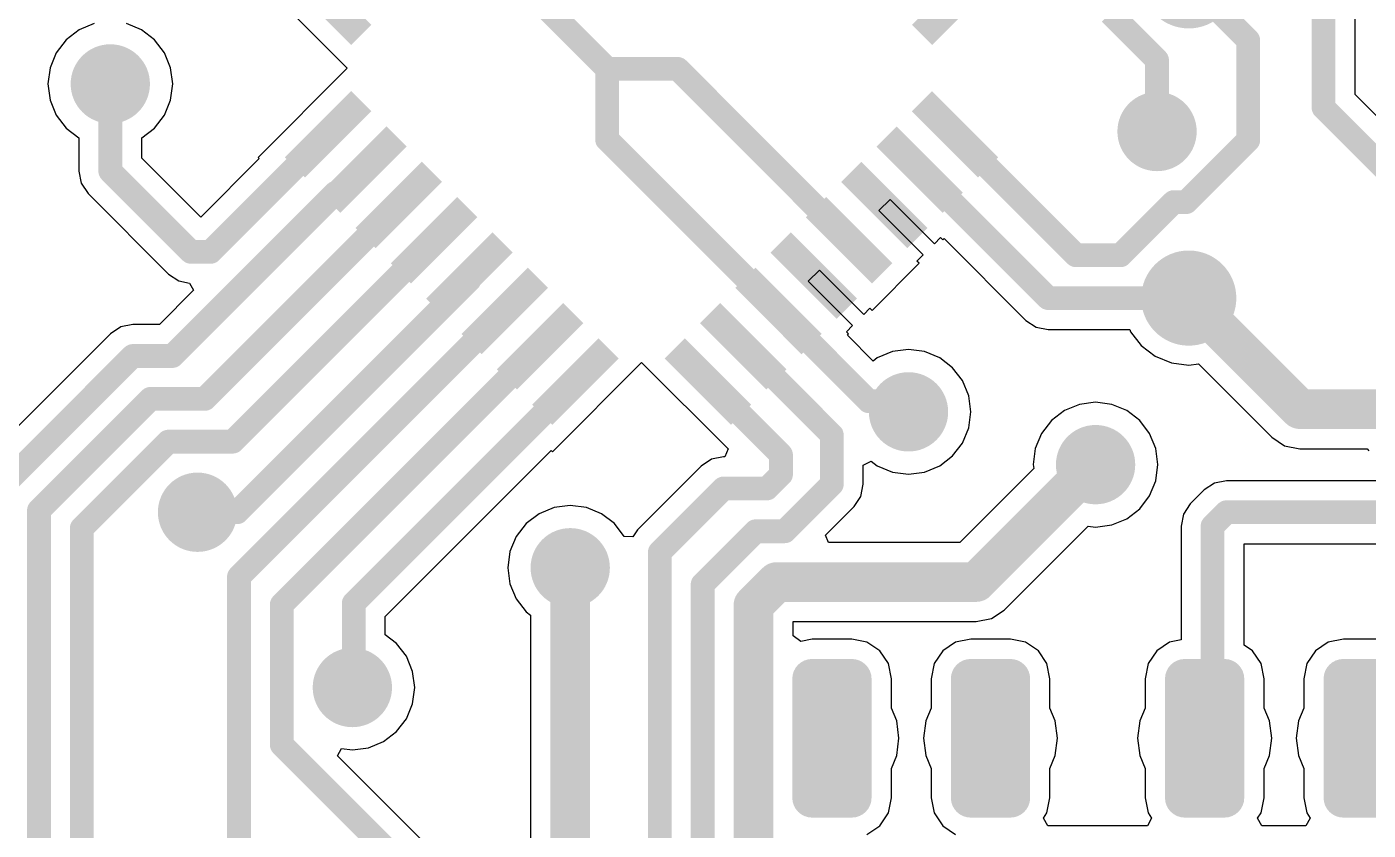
# Model space of a CAD drawing. Header units: millimetres. Extents: x 0 to 2.36, y 0 to 2.36.
# Drawn here: x 0.632 to 1.478, y 1.17 to 1.676 of the extents above; entities that cross this region are included whole.
import ezdxf

# ---------------------------------------------------------------- set-up
doc = ezdxf.new("R2010")
doc.units = ezdxf.units.MM
doc.header["$MEASUREMENT"] = 0
for name, color, linetype in [('PadHoleLayer', 156, 'Continuous'), ('TopLayer', 1, 'Continuous'), ('TopPaste', 8, 'Continuous'), ('ViaHoleLayer', 16, 'Continuous')]:
    doc.layers.add(name, color=color, linetype=linetype)

# ---------------------------------------------------------------- blocks, each defined once
blk = doc.blocks.new('JUMPER2_18')
at = {"layer": 'PadHoleLayer'}
h = blk.add_hatch(color=156, dxfattribs=at)
edge = h.paths.add_edge_path()
edge.add_arc((0, 0), 0.01693, 0, 360)
h = blk.add_hatch(color=156, dxfattribs=at)
edge = h.paths.add_edge_path()
edge.add_arc((0.1, 0), 0.01693, 0, 360)
at = {"layer": 'TopLayer'}
h = blk.add_hatch(color=1, dxfattribs=at)
edge = h.paths.add_edge_path()
edge.add_arc((-0.0125, 0.0375), 0.0125, 90, 180)
edge.add_line((-0.025, 0.0375), (-0.025, -0.0375))
edge.add_arc((-0.0125, -0.0375), 0.0125, 180, 270)
edge.add_line((-0.0125, -0.05), (0.0125, -0.05))
edge.add_arc((0.0125, -0.0375), 0.0125, 270, 360)
edge.add_line((0.025, -0.0375), (0.025, 0.0375))
edge.add_arc((0.0125, 0.0375), 0.0125, 0, 90)
edge.add_line((0.0125, 0.05), (-0.0125, 0.05))
h = blk.add_hatch(color=1, dxfattribs=at)
edge = h.paths.add_edge_path()
edge.add_arc((0.0875, 0.0375), 0.0125, 90, 180)
edge.add_line((0.075, 0.0375), (0.075, -0.0375))
edge.add_arc((0.0875, -0.0375), 0.0125, 180, 270)
edge.add_line((0.0875, -0.05), (0.1125, -0.05))
edge.add_arc((0.1125, -0.0375), 0.0125, 270, 360)
edge.add_line((0.125, -0.0375), (0.125, 0.0375))
edge.add_arc((0.1125, 0.0375), 0.0125, 0, 90)
edge.add_line((0.1125, 0.05), (0.0875, 0.05))
blk = doc.blocks.new('JUMPER2_19')
at = {"layer": 'PadHoleLayer'}
h = blk.add_hatch(color=156, dxfattribs=at)
edge = h.paths.add_edge_path()
edge.add_arc((0, 0), 0.01693, 0, 360)
h = blk.add_hatch(color=156, dxfattribs=at)
edge = h.paths.add_edge_path()
edge.add_arc((0.1, 0), 0.01693, 0, 360)
at = {"layer": 'TopLayer'}
h = blk.add_hatch(color=1, dxfattribs=at)
edge = h.paths.add_edge_path()
edge.add_arc((-0.0125, 0.0375), 0.0125, 90, 180)
edge.add_line((-0.025, 0.0375), (-0.025, -0.0375))
edge.add_arc((-0.0125, -0.0375), 0.0125, 180, 270)
edge.add_line((-0.0125, -0.05), (0.0125, -0.05))
edge.add_arc((0.0125, -0.0375), 0.0125, 270, 360)
edge.add_line((0.025, -0.0375), (0.025, 0.0375))
edge.add_arc((0.0125, 0.0375), 0.0125, 0, 90)
edge.add_line((0.0125, 0.05), (-0.0125, 0.05))
h = blk.add_hatch(color=1, dxfattribs=at)
edge = h.paths.add_edge_path()
edge.add_arc((0.0875, 0.0375), 0.0125, 90, 180)
edge.add_line((0.075, 0.0375), (0.075, -0.0375))
edge.add_arc((0.0875, -0.0375), 0.0125, 180, 270)
edge.add_line((0.0875, -0.05), (0.1125, -0.05))
edge.add_arc((0.1125, -0.0375), 0.0125, 270, 360)
edge.add_line((0.125, -0.0375), (0.125, 0.0375))
edge.add_arc((0.1125, 0.0375), 0.0125, 0, 90)
edge.add_line((0.1125, 0.05), (0.0875, 0.05))
blk = doc.blocks.new('XTAL1_21')
at = {"layer": 'PadHoleLayer'}
h = blk.add_hatch(color=156, dxfattribs=at)
edge = h.paths.add_edge_path()
edge.add_arc((0, 0), 0.011, 0, 360)
h = blk.add_hatch(color=156, dxfattribs=at)
edge = h.paths.add_edge_path()
edge.add_arc((0.2, 0), 0.011, 0, 360)
at = {"layer": 'TopLayer'}
h = blk.add_hatch(color=1, dxfattribs=at)
edge = h.paths.add_edge_path()
edge.add_arc((0, 0), 0.03, 0, 360)
h = blk.add_hatch(color=1, dxfattribs=at)
edge = h.paths.add_edge_path()
edge.add_arc((0.2, 0), 0.03, 0, 360)
blk = doc.blocks.new('QFP80P900X900X120_32N_24')
at = {"layer": 'TopLayer'}
for points in [[(-0.11924, 0.19882), (-0.10124, 0.19882), (-0.10124, 0.13976), (-0.11924, 0.13976)], [(-0.08774, 0.19882), (-0.06974, 0.19882), (-0.06974, 0.13976), (-0.08774, 0.13976)], [(-0.05624, 0.19882), (-0.03824, 0.19882), (-0.03824, 0.13976), (-0.05624, 0.13976)], [(-0.02475, 0.19882), (-0.00675, 0.19882), (-0.00675, 0.13976), (-0.02475, 0.13976)], [(0.00675, 0.19882), (0.02475, 0.19882), (0.02475, 0.13976), (0.00675, 0.13976)], [(0.03824, 0.19882), (0.05624, 0.19882), (0.05624, 0.13976), (0.03824, 0.13976)], [(0.06974, 0.19882), (0.08774, 0.19882), (0.08774, 0.13976), (0.06974, 0.13976)], [(0.10124, 0.19882), (0.11924, 0.19882), (0.11924, 0.13976), (0.10124, 0.13976)], [(-0.19882, 0.11924), (-0.13976, 0.11924), (-0.13976, 0.10124), (-0.19882, 0.10124)], [(0.13976, 0.11924), (0.19882, 0.11924), (0.19882, 0.10124), (0.13976, 0.10124)], [(-0.19882, 0.08774), (-0.13976, 0.08774), (-0.13976, 0.06974), (-0.19882, 0.06974)], [(0.13976, 0.08774), (0.19882, 0.08774), (0.19882, 0.06974), (0.13976, 0.06974)], [(-0.19882, 0.05624), (-0.13976, 0.05624), (-0.13976, 0.03824), (-0.19882, 0.03824)], [(0.13976, 0.05624), (0.19882, 0.05624), (0.19882, 0.03824), (0.13976, 0.03824)], [(-0.19882, 0.02475), (-0.13976, 0.02475), (-0.13976, 0.00675), (-0.19882, 0.00675)], [(0.13976, 0.02475), (0.19882, 0.02475), (0.19882, 0.00675), (0.13976, 0.00675)], [(-0.19882, -0.00675), (-0.13976, -0.00675), (-0.13976, -0.02475), (-0.19882, -0.02475)], [(0.13976, -0.00675), (0.19882, -0.00675), (0.19882, -0.02475), (0.13976, -0.02475)], [(-0.19882, -0.03824), (-0.13976, -0.03824), (-0.13976, -0.05624), (-0.19882, -0.05624)], [(0.13976, -0.03824), (0.19882, -0.03824), (0.19882, -0.05624), (0.13976, -0.05624)], [(-0.19882, -0.06974), (-0.13976, -0.06974), (-0.13976, -0.08774), (-0.19882, -0.08774)], [(0.13976, -0.06974), (0.19882, -0.06974), (0.19882, -0.08774), (0.13976, -0.08774)], [(-0.19882, -0.10124), (-0.13976, -0.10124), (-0.13976, -0.11924), (-0.19882, -0.11924)], [(0.13976, -0.10124), (0.19882, -0.10124), (0.19882, -0.11924), (0.13976, -0.11924)], [(-0.11924, -0.13976), (-0.10124, -0.13976), (-0.10124, -0.19882), (-0.11924, -0.19882)], [(-0.08774, -0.13976), (-0.06974, -0.13976), (-0.06974, -0.19882), (-0.08774, -0.19882)], [(-0.05624, -0.13976), (-0.03824, -0.13976), (-0.03824, -0.19882), (-0.05624, -0.19882)], [(-0.02475, -0.13976), (-0.00675, -0.13976), (-0.00675, -0.19882), (-0.02475, -0.19882)], [(0.00675, -0.13976), (0.02475, -0.13976), (0.02475, -0.19882), (0.00675, -0.19882)], [(0.03824, -0.13976), (0.05624, -0.13976), (0.05624, -0.19882), (0.03824, -0.19882)], [(0.06974, -0.13976), (0.08774, -0.13976), (0.08774, -0.19882), (0.06974, -0.19882)], [(0.10124, -0.13976), (0.11924, -0.13976), (0.11924, -0.19882), (0.10124, -0.19882)]]:
    blk.add_hatch(color=1, dxfattribs=at).paths.add_polyline_path(points)
at = {"layer": 'TopPaste'}
for points in [[(-0.11924, 0.19882), (-0.10124, 0.19882), (-0.10124, 0.13976), (-0.11924, 0.13976)], [(-0.08774, 0.19882), (-0.06974, 0.19882), (-0.06974, 0.13976), (-0.08774, 0.13976)], [(-0.05624, 0.19882), (-0.03824, 0.19882), (-0.03824, 0.13976), (-0.05624, 0.13976)], [(-0.02475, 0.19882), (-0.00675, 0.19882), (-0.00675, 0.13976), (-0.02475, 0.13976)], [(0.00675, 0.19882), (0.02475, 0.19882), (0.02475, 0.13976), (0.00675, 0.13976)], [(0.03824, 0.19882), (0.05624, 0.19882), (0.05624, 0.13976), (0.03824, 0.13976)], [(0.06974, 0.19882), (0.08774, 0.19882), (0.08774, 0.13976), (0.06974, 0.13976)], [(0.10124, 0.19882), (0.11924, 0.19882), (0.11924, 0.13976), (0.10124, 0.13976)], [(-0.19882, 0.11924), (-0.13976, 0.11924), (-0.13976, 0.10124), (-0.19882, 0.10124)], [(0.13976, 0.11924), (0.19882, 0.11924), (0.19882, 0.10124), (0.13976, 0.10124)], [(-0.19882, 0.08774), (-0.13976, 0.08774), (-0.13976, 0.06974), (-0.19882, 0.06974)], [(0.13976, 0.08774), (0.19882, 0.08774), (0.19882, 0.06974), (0.13976, 0.06974)], [(-0.19882, 0.05624), (-0.13976, 0.05624), (-0.13976, 0.03824), (-0.19882, 0.03824)], [(0.13976, 0.05624), (0.19882, 0.05624), (0.19882, 0.03824), (0.13976, 0.03824)], [(-0.19882, 0.02475), (-0.13976, 0.02475), (-0.13976, 0.00675), (-0.19882, 0.00675)], [(0.13976, 0.02475), (0.19882, 0.02475), (0.19882, 0.00675), (0.13976, 0.00675)], [(-0.19882, -0.00675), (-0.13976, -0.00675), (-0.13976, -0.02475), (-0.19882, -0.02475)], [(0.13976, -0.00675), (0.19882, -0.00675), (0.19882, -0.02475), (0.13976, -0.02475)], [(-0.19882, -0.03824), (-0.13976, -0.03824), (-0.13976, -0.05624), (-0.19882, -0.05624)], [(0.13976, -0.03824), (0.19882, -0.03824), (0.19882, -0.05624), (0.13976, -0.05624)], [(-0.19882, -0.06974), (-0.13976, -0.06974), (-0.13976, -0.08774), (-0.19882, -0.08774)], [(0.13976, -0.06974), (0.19882, -0.06974), (0.19882, -0.08774), (0.13976, -0.08774)], [(-0.19882, -0.10124), (-0.13976, -0.10124), (-0.13976, -0.11924), (-0.19882, -0.11924)], [(0.13976, -0.10124), (0.19882, -0.10124), (0.19882, -0.11924), (0.13976, -0.11924)], [(-0.11924, -0.13976), (-0.10124, -0.13976), (-0.10124, -0.19882), (-0.11924, -0.19882)], [(-0.08774, -0.13976), (-0.06974, -0.13976), (-0.06974, -0.19882), (-0.08774, -0.19882)], [(-0.05624, -0.13976), (-0.03824, -0.13976), (-0.03824, -0.19882), (-0.05624, -0.19882)], [(-0.02475, -0.13976), (-0.00675, -0.13976), (-0.00675, -0.19882), (-0.02475, -0.19882)], [(0.00675, -0.13976), (0.02475, -0.13976), (0.02475, -0.19882), (0.00675, -0.19882)], [(0.03824, -0.13976), (0.05624, -0.13976), (0.05624, -0.19882), (0.03824, -0.19882)], [(0.06974, -0.13976), (0.08774, -0.13976), (0.08774, -0.19882), (0.06974, -0.19882)], [(0.10124, -0.13976), (0.11924, -0.13976), (0.11924, -0.19882), (0.10124, -0.19882)]]:
    blk.add_hatch(color=8, dxfattribs=at).paths.add_polyline_path(points)

msp = doc.modelspace()

# ---------------------------------------------------------------- hatches: boundary and pattern name
at = {"layer": 'TopLayer'}
h = msp.add_hatch(color=1, dxfattribs=at)
edge = h.paths.add_edge_path()
edge.add_arc((0.685, 1.64), 0.025, 0, 360)
h = msp.add_hatch(color=1, dxfattribs=at)
edge = h.paths.add_edge_path()
edge.add_arc((1.345, 1.61), 0.025, 0, 360)
h = msp.add_hatch(color=1, dxfattribs=at)
edge = h.paths.add_edge_path()
edge.add_arc((1.18829, 1.43329), 0.025, 0, 360)
h = msp.add_hatch(color=1, dxfattribs=at)
edge = h.paths.add_edge_path()
edge.add_arc((1.30625, 1.4), 0.025, 0, 360)
h = msp.add_hatch(color=1, dxfattribs=at)
edge = h.paths.add_edge_path()
edge.add_arc((0.74, 1.37), 0.025, 0, 360)
h = msp.add_hatch(color=1, dxfattribs=at)
edge = h.paths.add_edge_path()
edge.add_arc((0.975, 1.335), 0.025, 0, 360)
h = msp.add_hatch(color=1, dxfattribs=at)
edge = h.paths.add_edge_path()
edge.add_arc((0.83762, 1.2595), 0.025, 0, 360)
at = {"layer": 'ViaHoleLayer'}
h = msp.add_hatch(color=16, dxfattribs=at)
edge = h.paths.add_edge_path()
edge.add_arc((0.685, 1.64), 0.014, 0, 360)
h = msp.add_hatch(color=16, dxfattribs=at)
edge = h.paths.add_edge_path()
edge.add_arc((1.345, 1.61), 0.014, 0, 360)
h = msp.add_hatch(color=16, dxfattribs=at)
edge = h.paths.add_edge_path()
edge.add_arc((1.18829, 1.43329), 0.014, 0, 360)
h = msp.add_hatch(color=16, dxfattribs=at)
edge = h.paths.add_edge_path()
edge.add_arc((1.30625, 1.4), 0.014, 0, 360)
h = msp.add_hatch(color=16, dxfattribs=at)
edge = h.paths.add_edge_path()
edge.add_arc((0.74, 1.37), 0.014, 0, 360)
h = msp.add_hatch(color=16, dxfattribs=at)
edge = h.paths.add_edge_path()
edge.add_arc((0.975, 1.335), 0.014, 0, 360)
h = msp.add_hatch(color=16, dxfattribs=at)
edge = h.paths.add_edge_path()
edge.add_arc((0.83762, 1.2595), 0.014, 0, 360)

# ---------------------------------------------------------------- linework, layer by layer
at = {"layer": 'TopLayer'}
for p, q in [((1.46988, 1.63324), (1.46988, 1.76756)), ((0.79801, 1.68639), (0.8344, 1.65)), ((0.67482, 1.678), (0.66533, 1.67407)), ((0.70467, 1.67407), (0.69518, 1.678)), ((0.65718, 1.66782), (0.65093, 1.65967)), ((0.66533, 1.67407), (0.65718, 1.66782)), ((0.71282, 1.66782), (0.70467, 1.67407)), ((0.71907, 1.65967), (0.71282, 1.66782)), ((0.65093, 1.65967), (0.647, 1.65018)), ((0.723, 1.65018), (0.71907, 1.65967)), ((0.647, 1.65018), (0.64566, 1.64)), ((0.72434, 1.64), (0.723, 1.65018)), ((0.8344, 1.65), (0.77813, 1.59373)), ((0.64566, 1.64), (0.647, 1.62982)), ((0.723, 1.62982), (0.72434, 1.64)), ((1.56906, 1.53406), (1.46988, 1.63324)), ((0.647, 1.62982), (0.65093, 1.62033)), ((0.71907, 1.62033), (0.723, 1.62982)), ((0.65093, 1.62033), (0.65718, 1.61218)), ((0.71282, 1.61218), (0.71907, 1.62033)), ((0.65718, 1.61218), (0.66512, 1.6061)), ((0.70488, 1.6061), (0.71282, 1.61218)), ((0.66512, 1.6061), (0.66512, 1.585)), ((0.70488, 1.59324), (0.70488, 1.6061)), ((0.74205, 1.55607), (0.70488, 1.59324)), ((0.77892, 1.59294), (0.74205, 1.55607)), ((0.77813, 1.59373), (0.77892, 1.59294)), ((0.66512, 1.585), (0.66663, 1.57739)), ((0.66663, 1.57739), (0.67094, 1.57094)), ((0.67094, 1.57094), (0.72178, 1.5201)), ((1.16958, 1.56016), (1.17665, 1.56723)), ((1.17665, 1.56723), (1.2046, 1.53928)), ((1.19753, 1.53221), (1.16958, 1.56016)), ((1.2046, 1.53928), (1.20849, 1.54317)), ((1.20849, 1.54317), (1.2099, 1.54176)), ((1.2099, 1.54176), (1.21069, 1.54255)), ((1.21069, 1.54255), (1.2623, 1.49094)), ((1.19364, 1.52833), (1.19753, 1.53221)), ((1.12504, 1.51562), (1.13211, 1.52269)), ((1.13211, 1.52269), (1.16006, 1.49474)), ((1.16536, 1.49721), (1.19506, 1.52691)), ((1.19506, 1.52691), (1.19364, 1.52833)), ((0.72178, 1.5201), (0.72823, 1.51579)), ((0.72823, 1.51579), (0.73496, 1.51445)), ((0.73496, 1.51445), (0.73748, 1.5099)), ((1.15299, 1.48767), (1.12504, 1.51562)), ((0.73748, 1.5099), (0.71596, 1.48838)), ((1.16006, 1.49474), (1.16394, 1.49863)), ((1.16394, 1.49863), (1.16536, 1.49721)), ((1.2623, 1.49094), (1.26875, 1.48663)), ((0.68514, 1.48256), (0.6087, 1.40612)), ((0.69159, 1.48687), (0.68514, 1.48256)), ((0.6992, 1.48838), (0.69159, 1.48687)), ((0.71596, 1.48838), (0.6992, 1.48838)), ((1.1491, 1.48378), (1.15299, 1.48767)), ((1.15051, 1.48237), (1.1491, 1.48378)), ((1.14972, 1.48158), (1.15051, 1.48237)), ((1.16598, 1.46533), (1.14972, 1.48158)), ((1.26875, 1.48663), (1.27636, 1.48512)), ((1.27636, 1.48512), (1.32777, 1.48512)), ((1.32777, 1.48512), (1.32831, 1.48382)), ((1.32831, 1.48382), (1.33505, 1.47505)), ((1.18829, 1.47263), (1.17811, 1.47128)), ((1.19847, 1.47128), (1.18829, 1.47263)), ((1.33505, 1.47505), (1.34382, 1.46831)), ((0.96373, 1.40813), (1.02, 1.4644)), ((1.02, 1.4644), (1.07452, 1.40988)), ((1.16862, 1.46735), (1.16598, 1.46533)), ((1.17811, 1.47128), (1.16862, 1.46735)), ((1.20796, 1.46735), (1.19847, 1.47128)), ((1.2161, 1.4611), (1.20796, 1.46735)), ((1.34382, 1.46831), (1.35404, 1.46408)), ((1.35404, 1.46408), (1.365, 1.46264)), ((1.365, 1.46264), (1.37122, 1.46346)), ((1.37122, 1.46346), (1.41734, 1.41734)), ((1.22236, 1.45296), (1.2161, 1.4611)), ((1.22628, 1.44347), (1.22236, 1.45296)), ((1.22763, 1.43329), (1.22628, 1.44347)), ((1.29607, 1.438), (1.28658, 1.43407)), ((1.30625, 1.43934), (1.29607, 1.438)), ((1.31643, 1.438), (1.30625, 1.43934)), ((1.32592, 1.43407), (1.31643, 1.438)), ((1.22628, 1.42311), (1.22763, 1.43329)), ((1.28658, 1.43407), (1.27843, 1.42782)), ((1.33407, 1.42782), (1.32592, 1.43407)), ((1.22236, 1.41362), (1.22628, 1.42311)), ((1.27843, 1.42782), (1.27218, 1.41967)), ((1.34032, 1.41967), (1.33407, 1.42782)), ((1.2161, 1.40547), (1.22236, 1.41362)), ((1.27218, 1.41967), (1.26825, 1.41018)), ((1.34425, 1.41018), (1.34032, 1.41967)), ((1.41734, 1.41734), (1.42544, 1.41192)), ((0.85838, 1.30437), (0.96294, 1.40892)), ((0.96294, 1.40892), (0.96373, 1.40813)), ((1.07171, 1.40488), (1.0641, 1.40337)), ((1.07245, 1.40488), (1.07171, 1.40488)), ((1.07452, 1.40988), (1.07245, 1.40488)), ((1.20796, 1.39922), (1.2161, 1.40547)), ((1.26825, 1.41018), (1.26691, 1.4)), ((1.34559, 1.4), (1.34425, 1.41018)), ((1.42544, 1.41192), (1.435, 1.41002)), ((1.435, 1.41002), (1.47753, 1.41002)), ((1.47753, 1.41002), (1.47861, 1.40861)), ((1.05765, 1.39906), (1.01744, 1.35885)), ((1.0641, 1.40337), (1.05765, 1.39906)), ((1.15979, 1.39969), (1.16479, 1.40216)), ((1.15979, 1.38762), (1.15979, 1.39969)), ((1.16479, 1.40216), (1.16862, 1.39922)), ((1.16862, 1.39922), (1.17811, 1.39529)), ((1.19847, 1.39529), (1.20796, 1.39922)), ((1.26723, 1.39756), (1.22065, 1.35098)), ((1.26691, 1.4), (1.26723, 1.39756)), ((1.34425, 1.38982), (1.34559, 1.4)), ((1.15828, 1.38002), (1.15979, 1.38762)), ((1.17811, 1.39529), (1.18829, 1.39395)), ((1.18829, 1.39395), (1.19847, 1.39529)), ((1.34032, 1.38033), (1.34425, 1.38982)), ((1.38118, 1.38837), (1.37473, 1.38406)), ((1.38879, 1.38988), (1.38118, 1.38837)), ((1.53512, 1.38988), (1.38879, 1.38988)), ((1.15397, 1.37357), (1.15828, 1.38002)), ((1.33407, 1.37218), (1.34032, 1.38033)), ((1.37473, 1.38406), (1.36594, 1.37527)), ((0.96482, 1.373), (0.95533, 1.36907)), ((0.975, 1.37434), (0.96482, 1.373)), ((0.98518, 1.373), (0.975, 1.37434)), ((0.99467, 1.36907), (0.98518, 1.373)), ((1.136, 1.3556), (1.15397, 1.37357)), ((1.32592, 1.36593), (1.33407, 1.37218)), ((1.36594, 1.37527), (1.36163, 1.36882)), ((0.94718, 1.36282), (0.94093, 1.35467)), ((0.95533, 1.36907), (0.94718, 1.36282)), ((1.00282, 1.36282), (0.99467, 1.36907)), ((1.00907, 1.35467), (1.00282, 1.36282)), ((1.30625, 1.36066), (1.31643, 1.362)), ((1.31643, 1.362), (1.32592, 1.36593)), ((1.36163, 1.36882), (1.36012, 1.36121)), ((0.94093, 1.35467), (0.937, 1.34518)), ((1.01454, 1.35451), (1.00907, 1.35467)), ((1.01744, 1.35885), (1.01454, 1.35451)), ((1.13792, 1.35098), (1.136, 1.3556)), ((1.24866, 1.30834), (1.3016, 1.36128)), ((1.3016, 1.36128), (1.30625, 1.36066)), ((1.36012, 1.36121), (1.36012, 1.28951)), ((0.937, 1.34518), (0.93566, 1.335)), ((1.22065, 1.35098), (1.13792, 1.35098)), ((1.39988, 1.28619), (1.39988, 1.35012)), ((1.39988, 1.35012), (1.54621, 1.35012)), ((0.93566, 1.335), (0.937, 1.32482)), ((0.937, 1.32482), (0.94093, 1.31533)), ((0.94093, 1.31533), (0.94718, 1.30718)), ((0.85838, 1.29272), (0.85838, 1.30437)), ((0.94718, 1.30718), (0.95002, 1.30501)), ((0.95002, 1.30501), (0.95002, 1.125)), ((1.231, 1.30102), (1.24056, 1.30292)), ((1.24056, 1.30292), (1.24866, 1.30834)), ((1.11548, 1.30101), (1.11549, 1.30102)), ((1.11548, 1.29199), (1.11548, 1.30101)), ((1.11549, 1.30102), (1.231, 1.30102)), ((0.86543, 1.28732), (0.85838, 1.29272)), ((0.87168, 1.27917), (0.86543, 1.28732)), ((1.12048, 1.28858), (1.11548, 1.29199)), ((1.1275, 1.28998), (1.12048, 1.28858)), ((1.1525, 1.28998), (1.1275, 1.28998)), ((1.16206, 1.28808), (1.1525, 1.28998)), ((1.17016, 1.28266), (1.16206, 1.28808)), ((1.21794, 1.28808), (1.20984, 1.28266)), ((1.2275, 1.28998), (1.21794, 1.28808)), ((1.2525, 1.28998), (1.2275, 1.28998)), ((1.26206, 1.28808), (1.2525, 1.28998)), ((1.27016, 1.28266), (1.26206, 1.28808)), ((1.35294, 1.28808), (1.34484, 1.28266)), ((1.36012, 1.28951), (1.35294, 1.28808)), ((1.40516, 1.28266), (1.39988, 1.28619)), ((1.45294, 1.28808), (1.44484, 1.28266)), ((1.4625, 1.28998), (1.45294, 1.28808)), ((1.4875, 1.28998), (1.4625, 1.28998)), ((0.87561, 1.26968), (0.87168, 1.27917)), ((1.17558, 1.27456), (1.17016, 1.28266)), ((1.20984, 1.28266), (1.20442, 1.27456)), ((1.27558, 1.27456), (1.27016, 1.28266)), ((1.34484, 1.28266), (1.33942, 1.27456)), ((1.41058, 1.27456), (1.40516, 1.28266)), ((1.44484, 1.28266), (1.43942, 1.27456)), ((0.87695, 1.2595), (0.87561, 1.26968)), ((1.17748, 1.265), (1.17558, 1.27456)), ((1.20442, 1.27456), (1.20252, 1.265)), ((1.27748, 1.265), (1.27558, 1.27456)), ((1.33942, 1.27456), (1.33752, 1.265)), ((1.41248, 1.265), (1.41058, 1.27456)), ((1.43942, 1.27456), (1.43752, 1.265)), ((1.17748, 1.24658), (1.17748, 1.265)), ((1.20252, 1.265), (1.20252, 1.24658)), ((1.27748, 1.24658), (1.27748, 1.265)), ((1.33752, 1.265), (1.33752, 1.24658)), ((1.41248, 1.24658), (1.41248, 1.265)), ((1.43752, 1.265), (1.43752, 1.24658)), ((0.87561, 1.24932), (0.87695, 1.2595)), ((0.87168, 1.23983), (0.87561, 1.24932)), ((1.18085, 1.23845), (1.17748, 1.24658)), ((1.20252, 1.24658), (1.19915, 1.23845)), ((1.28085, 1.23845), (1.27748, 1.24658)), ((1.33752, 1.24658), (1.33415, 1.23845)), ((1.41585, 1.23845), (1.41248, 1.24658)), ((1.43752, 1.24658), (1.43415, 1.23845)), ((0.86543, 1.23168), (0.87168, 1.23983)), ((1.18229, 1.2275), (1.18085, 1.23845)), ((1.19915, 1.23845), (1.19771, 1.2275)), ((1.28229, 1.2275), (1.28085, 1.23845)), ((1.33415, 1.23845), (1.33271, 1.2275)), ((1.41729, 1.2275), (1.41585, 1.23845)), ((1.43415, 1.23845), (1.43271, 1.2275)), ((0.85728, 1.22543), (0.86543, 1.23168)), ((1.18085, 1.21655), (1.18229, 1.2275)), ((1.19771, 1.2275), (1.19915, 1.21655)), ((1.28085, 1.21655), (1.28229, 1.2275)), ((1.33271, 1.2275), (1.33415, 1.21655)), ((1.41585, 1.21655), (1.41729, 1.2275)), ((1.43271, 1.2275), (1.43415, 1.21655)), ((0.82834, 1.21634), (0.83068, 1.22108)), ((0.83068, 1.22108), (0.83762, 1.22016)), ((0.83762, 1.22016), (0.8478, 1.2215)), ((0.8478, 1.2215), (0.85728, 1.22543)), ((0.88556, 1.15912), (0.82834, 1.21634)), ((1.17748, 1.20842), (1.18085, 1.21655)), ((1.19915, 1.21655), (1.20252, 1.20842)), ((1.27748, 1.20842), (1.28085, 1.21655)), ((1.33415, 1.21655), (1.33752, 1.20842)), ((1.41248, 1.20842), (1.41585, 1.21655)), ((1.43415, 1.21655), (1.43752, 1.20842)), ((1.17748, 1.19), (1.17748, 1.20842)), ((1.20252, 1.20842), (1.20252, 1.19)), ((1.27748, 1.19), (1.27748, 1.20842)), ((1.33752, 1.20842), (1.33752, 1.19)), ((1.41248, 1.19), (1.41248, 1.20842)), ((1.43752, 1.20842), (1.43752, 1.19)), ((1.17558, 1.18044), (1.17748, 1.19)), ((1.20252, 1.19), (1.20442, 1.18044)), ((1.27558, 1.18044), (1.27748, 1.19)), ((1.33752, 1.19), (1.33942, 1.18044)), ((1.41058, 1.18044), (1.41248, 1.19)), ((1.43752, 1.19), (1.43942, 1.18044)), ((1.17016, 1.17234), (1.17558, 1.18044)), ((1.20442, 1.18044), (1.20984, 1.17234)), ((1.27344, 1.17723), (1.27558, 1.18044)), ((1.27611, 1.17223), (1.27344, 1.17723)), ((1.34156, 1.17723), (1.33889, 1.17223)), ((1.33942, 1.18044), (1.34156, 1.17723)), ((1.40844, 1.17723), (1.41058, 1.18044)), ((1.41111, 1.17223), (1.40844, 1.17723)), ((1.44156, 1.17723), (1.43889, 1.17223)), ((1.43942, 1.18044), (1.44156, 1.17723)), ((1.16206, 1.16692), (1.17016, 1.17234)), ((1.20984, 1.17234), (1.21794, 1.16692)), ((1.33889, 1.17223), (1.27611, 1.17223)), ((1.43889, 1.17223), (1.41111, 1.17223))]:
    msp.add_line(p, q, dxfattribs=at)
for points, const_width in [([(1.45, 1.625), (1.45, 1.8)], 0.015), ([(0.88916, 1.75857), (0.99826, 1.64947)], 0.015), ([(1.365, 1.705), (1.4025, 1.6675)], 0.015), ([(1.3155, 1.6845), (1.345, 1.655)], 0.015), ([(1.4025, 1.60457), (1.4025, 1.6675)], 0.015), ([(1.345, 1.61), (1.345, 1.655)], 0.015), ([(0.99826, 1.64947), (1.0428, 1.64947)], 0.015), ([(0.99826, 1.60493), (0.99826, 1.64947)], 0.015), ([(1.0428, 1.64947), (1.15084, 1.54143)], 0.015), ([(0.685, 1.585), (0.685, 1.64)], 0.015), ([(1.45, 1.625), (1.555, 1.52)], 0.015), ([(0.74826, 1.53416), (0.82234, 1.60824)], 0.015), ([(1.21766, 1.60824), (1.2939, 1.532)], 0.015), ([(0.99826, 1.60493), (1.1063, 1.49689)], 0.015), ([(1.36343, 1.5655), (1.4025, 1.60457)], 0.015), ([(0.685, 1.585), (0.73584, 1.53416)], 0.015), ([(0.82798, 1.57145), (0.84249, 1.58597)], 0.015), ([(0.84249, 1.58597), (0.84461, 1.58597)], 0.015), ([(1.19539, 1.58597), (1.27636, 1.505)], 0.015), ([(0.7242, 1.4685), (0.82715, 1.57145)], 0.015), ([(0.82715, 1.57145), (0.82798, 1.57145)], 0.015), ([(0.74469, 1.4415), (0.86689, 1.5637)], 0.015), ([(1.322, 1.532), (1.3555, 1.5655)], 0.015), ([(1.3555, 1.5655), (1.36343, 1.5655)], 0.015), ([(0.76223, 1.4145), (0.88916, 1.54143)], 0.015), ([(0.73584, 1.53416), (0.74826, 1.53416)], 0.015), ([(1.2939, 1.532), (1.322, 1.532)], 0.015), ([(0.765, 1.37), (0.91143, 1.51643)], 0.015), ([(0.91143, 1.51643), (0.91143, 1.51916)], 0.015), ([(1.365, 1.505), (1.435, 1.435)], 0.025), ([(1.27636, 1.505), (1.365, 1.505)], 0.015), ([(0.76612, 1.3293), (0.9337, 1.49689)], 0.015), ([(1.1063, 1.49689), (1.1632, 1.43999)], 0.015), ([(0.79312, 1.31176), (0.95597, 1.47461)], 0.015), ([(1.08403, 1.47461), (1.13991, 1.41873)], 0.015), ([(0.613, 1.3823), (0.6992, 1.4685)], 0.015), ([(0.6992, 1.4685), (0.7242, 1.4685)], 0.015), ([(0.8385, 1.3126), (0.97824, 1.45234)], 0.015), ([(1.06176, 1.45234), (1.10789, 1.40621)], 0.015), ([(0.64, 1.37112), (0.71038, 1.4415)], 0.015), ([(0.71038, 1.4415), (0.74469, 1.4415)], 0.015), ([(1.1632, 1.43999), (1.18159, 1.43999)], 0.015), ([(1.18159, 1.43999), (1.18829, 1.43329)], 0.015), ([(1.435, 1.435), (1.505, 1.435)], 0.025), ([(0.667, 1.35993), (0.72157, 1.4145)], 0.015), ([(0.72157, 1.4145), (0.76223, 1.4145)], 0.015), ([(1.13991, 1.38762), (1.13991, 1.41873)], 0.015), ([(1.10789, 1.39379), (1.10789, 1.40621)], 0.015), ([(1.231, 1.326), (1.305, 1.4)], 0.025), ([(1.305, 1.4), (1.30625, 1.4)], 0.025), ([(1.0991, 1.385), (1.10789, 1.39379)], 0.015), ([(1.0315, 1.34479), (1.07171, 1.385)], 0.015), ([(1.07171, 1.385), (1.0991, 1.385)], 0.015), ([(1.11029, 1.358), (1.13991, 1.38762)], 0.015), ([(0.64, 1.04682), (0.64, 1.37112)], 0.015), ([(0.74, 1.37), (0.765, 1.37)], 0.015), ([(1.38, 1.36121), (1.38879, 1.37)], 0.015), ([(1.38879, 1.37), (1.54621, 1.37)], 0.015), ([(0.667, 1.03563), (0.667, 1.35993)], 0.015), ([(1.0585, 1.32461), (1.09189, 1.358)], 0.015), ([(1.09189, 1.358), (1.11029, 1.358)], 0.015), ([(1.38, 1.185), (1.38, 1.36121)], 0.015), ([(0.975, 1.125), (0.975, 1.335)], 0.025), ([(1.0315, 1.12656), (1.0315, 1.34479)], 0.015), ([(0.76612, 1.13607), (0.76612, 1.3293)], 0.015), ([(1.0905, 1.31136), (1.10514, 1.326)], 0.025), ([(1.10514, 1.326), (1.231, 1.326)], 0.025), ([(1.0585, 1.13774), (1.0585, 1.32461)], 0.015), ([(0.8385, 1.26038), (0.8385, 1.3126)], 0.015), ([(1.0905, 1.151), (1.0905, 1.31136)], 0.025), ([(0.79312, 1.22345), (0.79312, 1.31176)], 0.015), ([(0.83762, 1.2595), (0.8385, 1.26038)], 0.015), ([(0.79312, 1.22345), (0.8715, 1.14507)], 0.015)]:
    msp.add_lwpolyline(points, dxfattribs=dict(at, const_width=const_width))
for points, const_width in [([(1.39875, 1.6675, 1), (1.40625, 1.6675, 1)], 0.0075), ([(1.39875, 1.6675, 1), (1.40625, 1.6675, 1)], 0.0075), ([(1.34125, 1.655, 1), (1.34875, 1.655, 1)], 0.0075), ([(1.34125, 1.655, 1), (1.34875, 1.655, 1)], 0.0075), ([(0.99451, 1.64947, 1), (1.00201, 1.64947, 1)], 0.0075), ([(0.99451, 1.64947, 1), (1.00201, 1.64947, 1)], 0.0075), ([(0.99451, 1.64947, 1), (1.00201, 1.64947, 1)], 0.0075), ([(1.03905, 1.64947, 1), (1.04655, 1.64947, 1)], 0.0075), ([(1.03905, 1.64947, 1), (1.04655, 1.64947, 1)], 0.0075), ([(0.68125, 1.64, 1), (0.68875, 1.64, 1)], 0.0075), ([(1.44625, 1.625, 1), (1.45375, 1.625, 1)], 0.0075), ([(1.44625, 1.625, 1), (1.45375, 1.625, 1)], 0.0075), ([(0.81859, 1.60824, 1), (0.82609, 1.60824, 1)], 0.0075), ([(1.21391, 1.60824, 1), (1.22141, 1.60824, 1)], 0.0075), ([(1.34125, 1.61, 1), (1.34875, 1.61, 1)], 0.0075), ([(0.99451, 1.60493, 1), (1.00201, 1.60493, 1)], 0.0075), ([(0.99451, 1.60493, 1), (1.00201, 1.60493, 1)], 0.0075), ([(1.39875, 1.60457, 1), (1.40625, 1.60457, 1)], 0.0075), ([(1.39875, 1.60457, 1), (1.40625, 1.60457, 1)], 0.0075), ([(0.68125, 1.585, 1), (0.68875, 1.585, 1)], 0.0075), ([(0.68125, 1.585, 1), (0.68875, 1.585, 1)], 0.0075), ([(0.83874, 1.58597, 1), (0.84624, 1.58597, 1)], 0.0075), ([(0.83874, 1.58597, 1), (0.84624, 1.58597, 1)], 0.0075), ([(0.84086, 1.58597, 1), (0.84836, 1.58597, 1)], 0.0075), ([(1.19164, 1.58597, 1), (1.19914, 1.58597, 1)], 0.0075), ([(0.82341, 1.57145, 1), (0.83091, 1.57145, 1)], 0.0075), ([(0.82341, 1.57145, 1), (0.83091, 1.57145, 1)], 0.0075), ([(0.82423, 1.57145, 1), (0.83173, 1.57145, 1)], 0.0075), ([(0.82423, 1.57145, 1), (0.83173, 1.57145, 1)], 0.0075), ([(0.86314, 1.5637, 1), (0.87064, 1.5637, 1)], 0.0075), ([(1.35175, 1.5655, 1), (1.35925, 1.5655, 1)], 0.0075), ([(1.35175, 1.5655, 1), (1.35925, 1.5655, 1)], 0.0075), ([(1.35968, 1.5655, 1), (1.36718, 1.5655, 1)], 0.0075), ([(1.35968, 1.5655, 1), (1.36718, 1.5655, 1)], 0.0075), ([(0.88541, 1.54143, 1), (0.89291, 1.54143, 1)], 0.0075), ([(1.14709, 1.54143, 1), (1.15459, 1.54143, 1)], 0.0075), ([(0.73209, 1.53416, 1), (0.73959, 1.53416, 1)], 0.0075), ([(0.73209, 1.53416, 1), (0.73959, 1.53416, 1)], 0.0075), ([(0.74451, 1.53416, 1), (0.75201, 1.53416, 1)], 0.0075), ([(0.74451, 1.53416, 1), (0.75201, 1.53416, 1)], 0.0075), ([(1.29015, 1.532, 1), (1.29765, 1.532, 1)], 0.0075), ([(1.29015, 1.532, 1), (1.29765, 1.532, 1)], 0.0075), ([(1.31825, 1.532, 1), (1.32575, 1.532, 1)], 0.0075), ([(1.31825, 1.532, 1), (1.32575, 1.532, 1)], 0.0075), ([(0.90768, 1.51916, 1), (0.91518, 1.51916, 1)], 0.0075), ([(0.90768, 1.51643, 1), (0.91518, 1.51643, 1)], 0.0075), ([(0.90768, 1.51643, 1), (0.91518, 1.51643, 1)], 0.0075), ([(1.35875, 1.505, 1), (1.37125, 1.505, 1)], 0.0125), ([(1.27261, 1.505, 1), (1.28011, 1.505, 1)], 0.0075), ([(1.27261, 1.505, 1), (1.28011, 1.505, 1)], 0.0075), ([(1.36125, 1.505, 1), (1.36875, 1.505, 1)], 0.0075), ([(0.92995, 1.49689, 1), (0.93745, 1.49689, 1)], 0.0075), ([(1.10255, 1.49689, 1), (1.11005, 1.49689, 1)], 0.0075), ([(1.10255, 1.49689, 1), (1.11005, 1.49689, 1)], 0.0075), ([(0.95222, 1.47461, 1), (0.95972, 1.47461, 1)], 0.0075), ([(1.08028, 1.47461, 1), (1.08778, 1.47461, 1)], 0.0075), ([(0.69545, 1.4685, 1), (0.70295, 1.4685, 1)], 0.0075), ([(0.69545, 1.4685, 1), (0.70295, 1.4685, 1)], 0.0075), ([(0.72045, 1.4685, 1), (0.72795, 1.4685, 1)], 0.0075), ([(0.72045, 1.4685, 1), (0.72795, 1.4685, 1)], 0.0075), ([(0.97449, 1.45234, 1), (0.98199, 1.45234, 1)], 0.0075), ([(1.05801, 1.45234, 1), (1.06551, 1.45234, 1)], 0.0075), ([(0.70663, 1.4415, 1), (0.71413, 1.4415, 1)], 0.0075), ([(0.70663, 1.4415, 1), (0.71413, 1.4415, 1)], 0.0075), ([(0.74094, 1.4415, 1), (0.74844, 1.4415, 1)], 0.0075), ([(0.74094, 1.4415, 1), (0.74844, 1.4415, 1)], 0.0075), ([(1.15945, 1.43999, 1), (1.16695, 1.43999, 1)], 0.0075), ([(1.15945, 1.43999, 1), (1.16695, 1.43999, 1)], 0.0075), ([(1.17784, 1.43999, 1), (1.18534, 1.43999, 1)], 0.0075), ([(1.17784, 1.43999, 1), (1.18534, 1.43999, 1)], 0.0075), ([(1.42875, 1.435, 1), (1.44125, 1.435, 1)], 0.0125), ([(1.42875, 1.435, 1), (1.44125, 1.435, 1)], 0.0125), ([(1.18454, 1.43329, 1), (1.19204, 1.43329, 1)], 0.0075), ([(0.71782, 1.4145, 1), (0.72532, 1.4145, 1)], 0.0075), ([(0.71782, 1.4145, 1), (0.72532, 1.4145, 1)], 0.0075), ([(0.75848, 1.4145, 1), (0.76598, 1.4145, 1)], 0.0075), ([(0.75848, 1.4145, 1), (0.76598, 1.4145, 1)], 0.0075), ([(1.13616, 1.41873, 1), (1.14366, 1.41873, 1)], 0.0075), ([(1.13616, 1.41873, 1), (1.14366, 1.41873, 1)], 0.0075), ([(1.10414, 1.40621, 1), (1.11164, 1.40621, 1)], 0.0075), ([(1.10414, 1.40621, 1), (1.11164, 1.40621, 1)], 0.0075), ([(1.29875, 1.4, 1), (1.31125, 1.4, 1)], 0.0125), ([(1.29875, 1.4, 1), (1.31125, 1.4, 1)], 0.0125), ([(1.3, 1.4, 1), (1.3125, 1.4, 1)], 0.0125), ([(1.10414, 1.39379, 1), (1.11164, 1.39379, 1)], 0.0075), ([(1.10414, 1.39379, 1), (1.11164, 1.39379, 1)], 0.0075), ([(1.06796, 1.385, 1), (1.07546, 1.385, 1)], 0.0075), ([(1.06796, 1.385, 1), (1.07546, 1.385, 1)], 0.0075), ([(1.09535, 1.385, 1), (1.10285, 1.385, 1)], 0.0075), ([(1.09535, 1.385, 1), (1.10285, 1.385, 1)], 0.0075), ([(1.13616, 1.38762, 1), (1.14366, 1.38762, 1)], 0.0075), ([(1.13616, 1.38762, 1), (1.14366, 1.38762, 1)], 0.0075), ([(0.63625, 1.37112, 1), (0.64375, 1.37112, 1)], 0.0075), ([(0.63625, 1.37112, 1), (0.64375, 1.37112, 1)], 0.0075), ([(0.73625, 1.37, 1), (0.74375, 1.37, 1)], 0.0075), ([(0.76125, 1.37, 1), (0.76875, 1.37, 1)], 0.0075), ([(0.76125, 1.37, 1), (0.76875, 1.37, 1)], 0.0075), ([(1.38504, 1.37, 1), (1.39254, 1.37, 1)], 0.0075), ([(1.38504, 1.37, 1), (1.39254, 1.37, 1)], 0.0075), ([(0.66325, 1.35993, 1), (0.67075, 1.35993, 1)], 0.0075), ([(0.66325, 1.35993, 1), (0.67075, 1.35993, 1)], 0.0075), ([(1.08814, 1.358, 1), (1.09564, 1.358, 1)], 0.0075), ([(1.08814, 1.358, 1), (1.09564, 1.358, 1)], 0.0075), ([(1.10654, 1.358, 1), (1.11404, 1.358, 1)], 0.0075), ([(1.10654, 1.358, 1), (1.11404, 1.358, 1)], 0.0075), ([(1.37625, 1.36121, 1), (1.38375, 1.36121, 1)], 0.0075), ([(1.37625, 1.36121, 1), (1.38375, 1.36121, 1)], 0.0075), ([(0.96875, 1.335, 1), (0.98125, 1.335, 1)], 0.0125), ([(1.02775, 1.34479, 1), (1.03525, 1.34479, 1)], 0.0075), ([(1.02775, 1.34479, 1), (1.03525, 1.34479, 1)], 0.0075), ([(0.76237, 1.3293, 1), (0.76987, 1.3293, 1)], 0.0075), ([(0.76237, 1.3293, 1), (0.76987, 1.3293, 1)], 0.0075), ([(1.09889, 1.326, 1), (1.11139, 1.326, 1)], 0.0125), ([(1.09889, 1.326, 1), (1.11139, 1.326, 1)], 0.0125), ([(1.22475, 1.326, 1), (1.23725, 1.326, 1)], 0.0125), ([(1.22475, 1.326, 1), (1.23725, 1.326, 1)], 0.0125), ([(1.05475, 1.32461, 1), (1.06225, 1.32461, 1)], 0.0075), ([(1.05475, 1.32461, 1), (1.06225, 1.32461, 1)], 0.0075), ([(0.83475, 1.3126, 1), (0.84225, 1.3126, 1)], 0.0075), ([(0.83475, 1.3126, 1), (0.84225, 1.3126, 1)], 0.0075), ([(1.08425, 1.31136, 1), (1.09675, 1.31136, 1)], 0.0125), ([(1.08425, 1.31136, 1), (1.09675, 1.31136, 1)], 0.0125), ([(0.78937, 1.31176, 1), (0.79687, 1.31176, 1)], 0.0075), ([(0.78937, 1.31176, 1), (0.79687, 1.31176, 1)], 0.0075), ([(0.83387, 1.2595, 1), (0.84137, 1.2595, 1)], 0.0075), ([(0.83475, 1.26038, 1), (0.84225, 1.26038, 1)], 0.0075), ([(0.83475, 1.26038, 1), (0.84225, 1.26038, 1)], 0.0075), ([(0.78937, 1.22345, 1), (0.79687, 1.22345, 1)], 0.0075), ([(0.78937, 1.22345, 1), (0.79687, 1.22345, 1)], 0.0075), ([(1.37625, 1.185, 1), (1.38375, 1.185, 1)], 0.0075)]:
    msp.add_lwpolyline(points, format="xyb", close=True, dxfattribs=dict(at, const_width=const_width))

# ---------------------------------------------------------------- block references
for name, p, rotation in [('QFP80P900X900X120_32N_24', (1.02, 1.65), 135), ('XTAL1_21', (1.365, 1.505), 90), ('JUMPER2_18', (1.24, 1.2275), 180), ('JUMPER2_19', (1.475, 1.2275), 180)]:
    msp.add_blockref(name, p, dxfattribs=dict(rotation=rotation))

doc.saveas('drawing.dxf')
